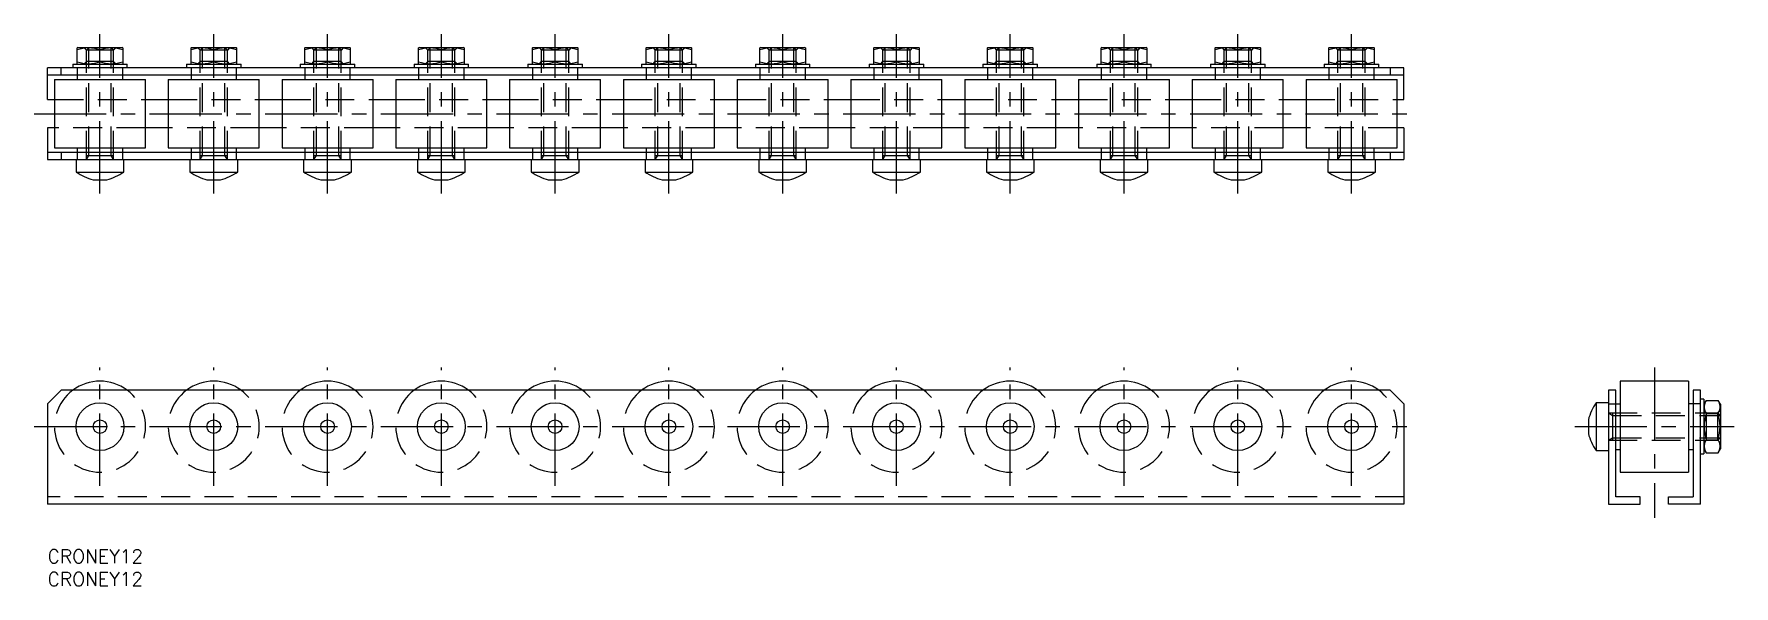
# Model space of a CAD drawing. Extents: x -3 to 371, y -8 to 113.
import ezdxf

# ---------------------------------------------------------------- set-up
doc = ezdxf.new("R2010")
doc.units = 0
doc.header["$LTSCALE"] = 0.5
doc.linetypes.add('CENTER', pattern=[50.8, 31.75, -6.35, 6.35, -6.35])
doc.linetypes.add('DASHED', pattern=[19.05, 12.7, -6.35])
for name, color, linetype in [('MSM_CENTER', 1, 'CENTER'), ('MSM_CONTINUOUS', 7, 'CONTINUOUS'), ('MSM_DASHED', 4, 'DASHED'), ('MSM_PART_NUMBER', 7, 'CONTINUOUS')]:
    doc.layers.add(name, color=color, linetype=linetype)
doc.styles.get("Standard").update_dxf_attribs({"font": 'txt.shx', "height": 3, "bigfont": 'bigfont.shx'})

# ---------------------------------------------------------------- blocks, each defined once
blk = doc.blocks.new('*U28')
at = {"layer": 'MSM_PART_NUMBER'}
blk.add_text('CRONEY12', height=3, dxfattribs=at).set_placement((0, -3))
blk = doc.blocks.new('*U29')
at = {"layer": 'MSM_PART_NUMBER'}
blk.add_text('CRONEY12', height=3, dxfattribs=at).set_placement((0, -8))

msp = doc.modelspace()

# ---------------------------------------------------------------- linework, layer by layer
at = {"layer": 'MSM_CENTER'}
for p, q in [((11.5, 78.24), (11.5, 113.24)), ((36.5, 78.24), (36.5, 113.24)), ((61.5, 78.24), (61.5, 113.24)), ((86.5, 78.24), (86.5, 113.24)), ((111.5, 78.24), (111.5, 113.24)), ((136.5, 78.24), (136.5, 113.24)), ((161.5, 78.24), (161.5, 113.24)), ((186.5, 78.24), (186.5, 113.24)), ((211.5, 78.24), (211.5, 113.24)), ((236.5, 78.24), (236.5, 113.24)), ((261.5, 78.24), (261.5, 113.24)), ((286.5, 78.24), (286.5, 113.24)), ((-3, 95.74), (301, 95.74)), ((11.5, 14), (11.5, 40)), ((36.5, 14), (36.5, 40)), ((61.5, 14), (61.5, 40)), ((86.5, 14), (86.5, 40)), ((111.5, 14), (111.5, 40)), ((136.5, 14), (136.5, 40)), ((161.5, 14), (161.5, 40)), ((186.5, 14), (186.5, 40)), ((211.5, 14), (211.5, 40)), ((236.5, 14), (236.5, 40)), ((261.5, 14), (261.5, 40)), ((286.5, 14), (286.5, 40)), ((353.03, 40), (353.03, 7)), ((-3, 27), (301, 27)), ((335.53, 27), (370.53, 27))]:
    msp.add_line(p, q, dxfattribs=at)
at = {"layer": 'MSM_CONTINUOUS'}
for p, q in [((6.6, 110.24), (6.5, 110.18)), ((6.5, 106.7), (6.5, 110.18)), ((6.6, 110.24), (16.4, 110.24)), ((11.5, 107.14), (11.5, 109.73)), ((16.5, 110.18), (16.4, 110.24)), ((16.5, 110.18), (16.5, 106.7)), ((31.6, 110.24), (31.5, 110.18)), ((31.5, 106.7), (31.5, 110.18)), ((31.6, 110.24), (41.4, 110.24)), ((36.5, 107.14), (36.5, 109.73)), ((41.5, 110.18), (41.4, 110.24)), ((41.5, 110.18), (41.5, 106.7)), ((56.6, 110.24), (56.5, 110.18)), ((56.5, 106.7), (56.5, 110.18)), ((56.6, 110.24), (66.4, 110.24)), ((61.5, 107.14), (61.5, 109.73)), ((66.5, 110.18), (66.4, 110.24)), ((66.5, 110.18), (66.5, 106.7)), ((81.6, 110.24), (81.5, 110.18)), ((81.5, 106.7), (81.5, 110.18)), ((81.6, 110.24), (91.4, 110.24)), ((86.5, 107.14), (86.5, 109.73)), ((91.5, 110.18), (91.4, 110.24)), ((91.5, 110.18), (91.5, 106.7)), ((106.6, 110.24), (106.5, 110.18)), ((106.5, 106.7), (106.5, 110.18)), ((106.6, 110.24), (116.4, 110.24)), ((111.5, 107.14), (111.5, 109.73)), ((116.5, 110.18), (116.4, 110.24)), ((116.5, 110.18), (116.5, 106.7)), ((131.6, 110.24), (131.5, 110.18)), ((131.5, 106.7), (131.5, 110.18)), ((131.6, 110.24), (141.4, 110.24)), ((136.5, 107.14), (136.5, 109.73)), ((141.5, 110.18), (141.4, 110.24)), ((141.5, 110.18), (141.5, 106.7)), ((156.6, 110.24), (156.5, 110.18)), ((156.5, 106.7), (156.5, 110.18)), ((156.6, 110.24), (166.4, 110.24)), ((161.5, 107.14), (161.5, 109.73)), ((166.5, 110.18), (166.4, 110.24)), ((166.5, 110.18), (166.5, 106.7)), ((181.6, 110.24), (181.5, 110.18)), ((181.5, 106.7), (181.5, 110.18)), ((181.6, 110.24), (191.4, 110.24)), ((186.5, 107.14), (186.5, 109.73)), ((191.5, 110.18), (191.4, 110.24)), ((191.5, 110.18), (191.5, 106.7)), ((206.6, 110.24), (206.5, 110.18)), ((206.5, 106.7), (206.5, 110.18)), ((206.6, 110.24), (216.4, 110.24)), ((211.5, 107.14), (211.5, 109.73)), ((216.5, 110.18), (216.4, 110.24)), ((216.5, 110.18), (216.5, 106.7)), ((231.6, 110.24), (231.5, 110.18)), ((231.5, 106.7), (231.5, 110.18)), ((231.6, 110.24), (241.4, 110.24)), ((236.5, 107.14), (236.5, 109.73)), ((241.5, 110.18), (241.4, 110.24)), ((241.5, 110.18), (241.5, 106.7)), ((256.6, 110.24), (256.5, 110.18)), ((256.5, 106.7), (256.5, 110.18)), ((256.6, 110.24), (266.4, 110.24)), ((261.5, 107.14), (261.5, 109.73)), ((266.5, 110.18), (266.4, 110.24)), ((266.5, 110.18), (266.5, 106.7)), ((281.6, 110.24), (281.5, 110.18)), ((281.5, 106.7), (281.5, 110.18)), ((281.6, 110.24), (291.4, 110.24)), ((286.5, 107.14), (286.5, 109.73)), ((291.5, 110.18), (291.4, 110.24)), ((291.5, 110.18), (291.5, 106.7)), ((0, 98.84), (0, 105.84)), ((298, 105.84), (0, 105.84)), ((3, 104.24), (3, 105.84)), ((5.5, 106.64), (5.5, 105.84)), ((5.5, 106.64), (17.5, 106.64)), ((6.5, 106.7), (6.6, 106.64)), ((16.4, 106.64), (16.5, 106.7)), ((17.5, 105.84), (17.5, 106.64)), ((30.5, 106.64), (30.5, 105.84)), ((30.5, 106.64), (42.5, 106.64)), ((31.5, 106.7), (31.6, 106.64)), ((41.4, 106.64), (41.5, 106.7)), ((42.5, 105.84), (42.5, 106.64)), ((55.5, 106.64), (55.5, 105.84)), ((55.5, 106.64), (67.5, 106.64)), ((56.5, 106.7), (56.6, 106.64)), ((66.4, 106.64), (66.5, 106.7)), ((67.5, 105.84), (67.5, 106.64)), ((80.5, 106.64), (80.5, 105.84)), ((80.5, 106.64), (92.5, 106.64)), ((81.5, 106.7), (81.6, 106.64)), ((91.4, 106.64), (91.5, 106.7)), ((92.5, 105.84), (92.5, 106.64)), ((105.5, 106.64), (105.5, 105.84)), ((105.5, 106.64), (117.5, 106.64)), ((106.5, 106.7), (106.6, 106.64)), ((116.4, 106.64), (116.5, 106.7)), ((117.5, 105.84), (117.5, 106.64)), ((130.5, 106.64), (130.5, 105.84)), ((130.5, 106.64), (142.5, 106.64)), ((131.5, 106.7), (131.6, 106.64)), ((141.4, 106.64), (141.5, 106.7)), ((142.5, 105.84), (142.5, 106.64)), ((155.5, 106.64), (155.5, 105.84)), ((155.5, 106.64), (167.5, 106.64)), ((156.5, 106.7), (156.6, 106.64)), ((166.4, 106.64), (166.5, 106.7)), ((167.5, 105.84), (167.5, 106.64)), ((180.5, 106.64), (180.5, 105.84)), ((180.5, 106.64), (192.5, 106.64)), ((181.5, 106.7), (181.6, 106.64)), ((191.4, 106.64), (191.5, 106.7)), ((192.5, 105.84), (192.5, 106.64)), ((205.5, 106.64), (205.5, 105.84)), ((205.5, 106.64), (217.5, 106.64)), ((206.5, 106.7), (206.6, 106.64)), ((216.4, 106.64), (216.5, 106.7)), ((217.5, 105.84), (217.5, 106.64)), ((230.5, 106.64), (230.5, 105.84)), ((230.5, 106.64), (242.5, 106.64)), ((231.5, 106.7), (231.6, 106.64)), ((241.4, 106.64), (241.5, 106.7)), ((242.5, 105.84), (242.5, 106.64)), ((255.5, 106.64), (255.5, 105.84)), ((255.5, 106.64), (267.5, 106.64)), ((256.5, 106.7), (256.6, 106.64)), ((266.4, 106.64), (266.5, 106.7)), ((267.5, 105.84), (267.5, 106.64)), ((280.5, 106.64), (280.5, 105.84)), ((280.5, 106.64), (292.5, 106.64)), ((281.5, 106.7), (281.6, 106.64)), ((291.4, 106.64), (291.5, 106.7)), ((292.5, 105.84), (292.5, 106.64)), ((295, 105.84), (295, 104.24)), ((298, 98.84), (298, 105.84)), ((0, 104.24), (298, 104.24)), ((1.5, 103.24), (1.5, 88.24)), ((1.5, 103.24), (21.5, 103.24)), ((6.5, 104.24), (6.5, 103.24)), ((16.5, 103.24), (16.5, 104.24)), ((21.5, 88.24), (21.5, 103.24)), ((26.5, 103.24), (26.5, 88.24)), ((26.5, 103.24), (46.5, 103.24)), ((31.5, 104.24), (31.5, 103.24)), ((41.5, 103.24), (41.5, 104.24)), ((46.5, 88.24), (46.5, 103.24)), ((51.5, 103.24), (51.5, 88.24)), ((51.5, 103.24), (71.5, 103.24)), ((56.5, 104.24), (56.5, 103.24)), ((66.5, 103.24), (66.5, 104.24)), ((71.5, 88.24), (71.5, 103.24)), ((76.5, 103.24), (76.5, 88.24)), ((76.5, 103.24), (96.5, 103.24)), ((81.5, 104.24), (81.5, 103.24)), ((91.5, 103.24), (91.5, 104.24)), ((96.5, 88.24), (96.5, 103.24)), ((101.5, 103.24), (101.5, 88.24)), ((101.5, 103.24), (121.5, 103.24)), ((106.5, 104.24), (106.5, 103.24)), ((116.5, 103.24), (116.5, 104.24)), ((121.5, 88.24), (121.5, 103.24)), ((126.5, 103.24), (126.5, 88.24)), ((126.5, 103.24), (146.5, 103.24)), ((131.5, 104.24), (131.5, 103.24)), ((141.5, 103.24), (141.5, 104.24)), ((146.5, 88.24), (146.5, 103.24)), ((151.5, 103.24), (151.5, 88.24)), ((151.5, 103.24), (171.5, 103.24)), ((156.5, 104.24), (156.5, 103.24)), ((166.5, 103.24), (166.5, 104.24)), ((171.5, 88.24), (171.5, 103.24)), ((176.5, 103.24), (176.5, 88.24)), ((176.5, 103.24), (196.5, 103.24)), ((181.5, 104.24), (181.5, 103.24)), ((191.5, 103.24), (191.5, 104.24)), ((196.5, 88.24), (196.5, 103.24)), ((201.5, 103.24), (201.5, 88.24)), ((201.5, 103.24), (221.5, 103.24)), ((206.5, 104.24), (206.5, 103.24)), ((216.5, 103.24), (216.5, 104.24)), ((221.5, 88.24), (221.5, 103.24)), ((226.5, 103.24), (226.5, 88.24)), ((226.5, 103.24), (246.5, 103.24)), ((231.5, 104.24), (231.5, 103.24)), ((241.5, 103.24), (241.5, 104.24)), ((246.5, 88.24), (246.5, 103.24)), ((251.5, 103.24), (251.5, 88.24)), ((251.5, 103.24), (271.5, 103.24)), ((256.5, 104.24), (256.5, 103.24)), ((266.5, 103.24), (266.5, 104.24)), ((271.5, 88.24), (271.5, 103.24)), ((276.5, 103.24), (276.5, 88.24)), ((276.5, 103.24), (296.5, 103.24)), ((281.5, 104.24), (281.5, 103.24)), ((291.5, 103.24), (291.5, 104.24)), ((296.5, 88.24), (296.5, 103.24)), ((0, 98.84), (1.5, 98.84)), ((21.5, 98.84), (26.5, 98.84)), ((46.5, 98.84), (51.5, 98.84)), ((71.5, 98.84), (76.5, 98.84)), ((96.5, 98.84), (101.5, 98.84)), ((121.5, 98.84), (126.5, 98.84)), ((146.5, 98.84), (151.5, 98.84)), ((171.5, 98.84), (176.5, 98.84)), ((196.5, 98.84), (201.5, 98.84)), ((221.5, 98.84), (226.5, 98.84)), ((246.5, 98.84), (251.5, 98.84)), ((271.5, 98.84), (276.5, 98.84)), ((296.5, 98.84), (298, 98.84)), ((0, 92.64), (0, 85.64)), ((1.5, 92.64), (0, 92.64)), ((26.5, 92.64), (21.5, 92.64)), ((51.5, 92.64), (46.5, 92.64)), ((76.5, 92.64), (71.5, 92.64)), ((101.5, 92.64), (96.5, 92.64)), ((126.5, 92.64), (121.5, 92.64)), ((151.5, 92.64), (146.5, 92.64)), ((176.5, 92.64), (171.5, 92.64)), ((201.5, 92.64), (196.5, 92.64)), ((226.5, 92.64), (221.5, 92.64)), ((251.5, 92.64), (246.5, 92.64)), ((276.5, 92.64), (271.5, 92.64)), ((298, 92.64), (296.5, 92.64)), ((298, 92.64), (298, 85.64)), ((298, 87.24), (0, 87.24)), ((1.5, 88.24), (21.5, 88.24)), ((3, 87.24), (3, 85.64)), ((6.5, 88.24), (6.5, 87.24)), ((16.5, 87.24), (16.5, 88.24)), ((26.5, 88.24), (46.5, 88.24)), ((31.5, 88.24), (31.5, 87.24)), ((41.5, 87.24), (41.5, 88.24)), ((51.5, 88.24), (71.5, 88.24)), ((56.5, 88.24), (56.5, 87.24)), ((66.5, 87.24), (66.5, 88.24)), ((76.5, 88.24), (96.5, 88.24)), ((81.5, 88.24), (81.5, 87.24)), ((91.5, 87.24), (91.5, 88.24)), ((101.5, 88.24), (121.5, 88.24)), ((106.5, 88.24), (106.5, 87.24)), ((116.5, 87.24), (116.5, 88.24)), ((126.5, 88.24), (146.5, 88.24)), ((131.5, 88.24), (131.5, 87.24)), ((141.5, 87.24), (141.5, 88.24)), ((151.5, 88.24), (171.5, 88.24)), ((156.5, 88.24), (156.5, 87.24)), ((166.5, 87.24), (166.5, 88.24)), ((176.5, 88.24), (196.5, 88.24)), ((181.5, 88.24), (181.5, 87.24)), ((191.5, 87.24), (191.5, 88.24)), ((201.5, 88.24), (221.5, 88.24)), ((206.5, 88.24), (206.5, 87.24)), ((216.5, 87.24), (216.5, 88.24)), ((226.5, 88.24), (246.5, 88.24)), ((231.5, 88.24), (231.5, 87.24)), ((241.5, 87.24), (241.5, 88.24)), ((251.5, 88.24), (271.5, 88.24)), ((256.5, 88.24), (256.5, 87.24)), ((266.5, 87.24), (266.5, 88.24)), ((276.5, 88.24), (296.5, 88.24)), ((281.5, 88.24), (281.5, 87.24)), ((291.5, 87.24), (291.5, 88.24)), ((295, 87.24), (295, 85.64)), ((0, 85.64), (298, 85.64)), ((6.25, 85.64), (6.25, 82.93)), ((6.25, 82.93), (16.75, 82.93)), ((16.75, 82.93), (16.75, 85.64)), ((31.25, 85.64), (31.25, 82.93)), ((31.25, 82.93), (41.75, 82.93)), ((41.75, 82.93), (41.75, 85.64)), ((56.25, 85.64), (56.25, 82.93)), ((56.25, 82.93), (66.75, 82.93)), ((66.75, 82.93), (66.75, 85.64)), ((81.25, 85.64), (81.25, 82.93)), ((81.25, 82.93), (91.75, 82.93)), ((91.75, 82.93), (91.75, 85.64)), ((106.25, 85.64), (106.25, 82.93)), ((106.25, 82.93), (116.75, 82.93)), ((116.75, 82.93), (116.75, 85.64)), ((131.25, 85.64), (131.25, 82.93)), ((131.25, 82.93), (141.75, 82.93)), ((141.75, 82.93), (141.75, 85.64)), ((156.25, 85.64), (156.25, 82.93)), ((156.25, 82.93), (166.75, 82.93)), ((166.75, 82.93), (166.75, 85.64)), ((181.25, 85.64), (181.25, 82.93)), ((181.25, 82.93), (191.75, 82.93)), ((191.75, 82.93), (191.75, 85.64)), ((206.25, 85.64), (206.25, 82.93)), ((206.25, 82.93), (216.75, 82.93)), ((216.75, 82.93), (216.75, 85.64)), ((231.25, 85.64), (231.25, 82.93)), ((231.25, 82.93), (241.75, 82.93)), ((241.75, 82.93), (241.75, 85.64)), ((256.25, 85.64), (256.25, 82.93)), ((256.25, 82.93), (266.75, 82.93)), ((266.75, 82.93), (266.75, 85.64)), ((281.25, 85.64), (281.25, 82.93)), ((281.25, 82.93), (291.75, 82.93)), ((291.75, 82.93), (291.75, 85.64)), ((10.01, 81.24), (12.99, 81.24)), ((35.01, 81.24), (37.99, 81.24)), ((60.01, 81.24), (62.99, 81.24)), ((85.01, 81.24), (87.99, 81.24)), ((110.01, 81.24), (112.99, 81.24)), ((135.01, 81.24), (137.99, 81.24)), ((160.01, 81.24), (162.99, 81.24)), ((185.01, 81.24), (187.99, 81.24)), ((210.01, 81.24), (212.99, 81.24)), ((235.01, 81.24), (237.99, 81.24)), ((260.01, 81.24), (262.99, 81.24)), ((285.01, 81.24), (287.99, 81.24)), ((0, 32), (3, 35)), ((295, 35), (3, 35)), ((295, 35), (298, 32)), ((344.53, 35), (342.93, 35)), ((342.93, 35), (342.93, 10)), ((344.53, 11.6), (344.53, 35)), ((345.53, 37), (345.53, 17)), ((360.53, 37), (345.53, 37)), ((360.53, 37), (360.53, 17)), ((361.53, 35), (361.53, 11.6)), ((363.13, 35), (361.53, 35)), ((363.13, 10), (363.13, 35)), ((0, 32), (0, 10)), ((298, 32), (298, 10)), ((340.22, 32.25), (340.22, 21.75)), ((342.93, 32.25), (340.22, 32.25)), ((342.93, 32), (345.53, 32)), ((363.13, 32), (360.53, 32)), ((363.93, 33), (363.13, 33)), ((363.93, 33), (363.93, 21)), ((364.43, 32.77), (363.93, 31.9)), ((364.43, 32.77), (367.02, 32.77)), ((364.43, 29.89), (367.02, 29.89)), ((367.53, 31.9), (367.02, 32.77)), ((367.53, 31.9), (367.53, 22.1)), ((338.53, 28.49), (338.53, 25.51)), ((364.43, 24.11), (367.02, 24.11)), ((340.22, 21.75), (342.93, 21.75)), ((344.53, 22), (345.53, 22)), ((360.53, 22), (361.53, 22)), ((363.13, 21), (363.93, 21)), ((363.93, 22.1), (364.43, 21.23)), ((364.43, 21.23), (367.02, 21.23)), ((367.02, 21.23), (367.53, 22.1)), ((345.53, 17), (360.53, 17)), ((349.93, 11.6), (344.53, 11.6)), ((349.93, 10), (349.93, 11.6)), ((356.13, 11.6), (361.53, 11.6)), ((356.13, 10), (356.13, 11.6)), ((298, 10), (0, 10)), ((342.93, 10), (349.93, 10)), ((363.13, 10), (356.13, 10))]:
    msp.add_line(p, q, dxfattribs=at)
for centre, radius in [((11.5, 27), 5.25), ((36.5, 27), 5.25), ((61.5, 27), 5.25), ((86.5, 27), 5.25), ((111.5, 27), 5.25), ((136.5, 27), 5.25), ((161.5, 27), 5.25), ((186.5, 27), 5.25), ((211.5, 27), 5.25), ((236.5, 27), 5.25), ((261.5, 27), 5.25), ((286.5, 27), 5.25), ((11.5, 27), 1.49), ((36.5, 27), 1.49), ((61.5, 27), 1.49), ((86.5, 27), 1.49), ((111.5, 27), 1.49), ((136.5, 27), 1.49), ((161.5, 27), 1.49), ((186.5, 27), 1.49), ((211.5, 27), 1.49), ((236.5, 27), 1.49), ((261.5, 27), 1.49), ((286.5, 27), 1.49)]:
    msp.add_circle(centre, radius, dxfattribs=at)
for centre, radius, start, end in [((9, 102.81), 7.37, 70.1592, 109.8408), ((14, 102.81), 7.37, 70.1592, 109.8408), ((34, 102.81), 7.37, 70.1592, 109.8408), ((39, 102.81), 7.37, 70.1592, 109.8408), ((59, 102.81), 7.37, 70.1592, 109.8408), ((64, 102.81), 7.37, 70.1592, 109.8408), ((84, 102.81), 7.37, 70.1592, 109.8408), ((89, 102.81), 7.37, 70.1592, 109.8408), ((109, 102.81), 7.37, 70.1592, 109.8408), ((114, 102.81), 7.37, 70.1592, 109.8408), ((134, 102.81), 7.37, 70.1592, 109.8408), ((139, 102.81), 7.37, 70.1592, 109.8408), ((159, 102.81), 7.37, 70.1592, 109.8408), ((164, 102.81), 7.37, 70.1592, 109.8408), ((184, 102.81), 7.37, 70.1592, 109.8408), ((189, 102.81), 7.37, 70.1592, 109.8408), ((209, 102.81), 7.37, 70.1592, 109.8408), ((214, 102.81), 7.37, 70.1592, 109.8408), ((234, 102.81), 7.37, 70.1592, 109.8408), ((239, 102.81), 7.37, 70.1592, 109.8408), ((259, 102.81), 7.37, 70.1592, 109.8408), ((264, 102.81), 7.37, 70.1592, 109.8408), ((284, 102.81), 7.37, 70.1592, 109.8408), ((289, 102.81), 7.37, 70.1592, 109.8408), ((9, 114.07), 7.37, 250.1592, 289.8408), ((14, 114.07), 7.37, 250.1592, 289.8408), ((34, 114.07), 7.37, 250.1592, 289.8408), ((39, 114.07), 7.37, 250.1592, 289.8408), ((59, 114.07), 7.37, 250.1592, 289.8408), ((64, 114.07), 7.37, 250.1592, 289.8408), ((84, 114.07), 7.37, 250.1592, 289.8408), ((89, 114.07), 7.37, 250.1592, 289.8408), ((109, 114.07), 7.37, 250.1592, 289.8408), ((114, 114.07), 7.37, 250.1592, 289.8408), ((134, 114.07), 7.37, 250.1592, 289.8408), ((139, 114.07), 7.37, 250.1592, 289.8408), ((159, 114.07), 7.37, 250.1592, 289.8408), ((164, 114.07), 7.37, 250.1592, 289.8408), ((184, 114.07), 7.37, 250.1592, 289.8408), ((189, 114.07), 7.37, 250.1592, 289.8408), ((209, 114.07), 7.37, 250.1592, 289.8408), ((214, 114.07), 7.37, 250.1592, 289.8408), ((234, 114.07), 7.37, 250.1592, 289.8408), ((239, 114.07), 7.37, 250.1592, 289.8408), ((259, 114.07), 7.37, 250.1592, 289.8408), ((264, 114.07), 7.37, 250.1592, 289.8408), ((284, 114.07), 7.37, 250.1592, 289.8408), ((289, 114.07), 7.37, 250.1592, 289.8408), ((13.04, 92.97), 12.12, 235.9445, 255.5214), ((9.96, 92.97), 12.12, 284.4786, 304.0555), ((38.04, 92.97), 12.12, 235.9445, 255.5214), ((34.96, 92.97), 12.12, 284.4786, 304.0555), ((63.04, 92.97), 12.12, 235.9445, 255.5214), ((59.96, 92.97), 12.12, 284.4786, 304.0555), ((88.04, 92.97), 12.12, 235.9445, 255.5214), ((84.96, 92.97), 12.12, 284.4786, 304.0555), ((113.04, 92.97), 12.12, 235.9445, 255.5214), ((109.96, 92.97), 12.12, 284.4786, 304.0555), ((138.04, 92.97), 12.12, 235.9445, 255.5214), ((134.96, 92.97), 12.12, 284.4786, 304.0555), ((163.04, 92.97), 12.12, 235.9445, 255.5214), ((159.96, 92.97), 12.12, 284.4786, 304.0555), ((188.04, 92.97), 12.12, 235.9445, 255.5214), ((184.96, 92.97), 12.12, 284.4786, 304.0555), ((213.04, 92.97), 12.12, 235.9445, 255.5214), ((209.96, 92.97), 12.12, 284.4786, 304.0555), ((238.04, 92.97), 12.12, 235.9445, 255.5214), ((234.96, 92.97), 12.12, 284.4786, 304.0555), ((263.04, 92.97), 12.12, 235.9445, 255.5214), ((259.96, 92.97), 12.12, 284.4786, 304.0555), ((288.04, 92.97), 12.12, 235.9445, 255.5214), ((284.96, 92.97), 12.12, 284.4786, 304.0555), ((11.5, 27), 10, 53.1301, 126.8699), ((36.5, 27), 10, 53.1301, 126.8699), ((61.5, 27), 10, 53.1301, 126.8699), ((86.5, 27), 10, 53.1301, 126.8699), ((111.5, 27), 10, 53.1301, 126.8699), ((136.5, 27), 10, 53.1301, 126.8699), ((161.5, 27), 10, 53.1301, 126.8699), ((186.5, 27), 10, 53.1301, 126.8699), ((211.5, 27), 10, 53.1301, 126.8699), ((236.5, 27), 10, 53.1301, 126.8699), ((261.5, 27), 10, 53.1301, 126.8699), ((286.5, 27), 10, 53.1301, 126.8699), ((350.26, 25.46), 12.12, 145.9445, 165.5214), ((366.54, 31.33), 2.56, 154.3574, 214.3573), ((373.59, 27), 9.61, 162.5124, 197.4876), ((364.91, 31.33), 2.56, 325.6427, 25.6426), ((357.86, 27), 9.61, 342.5124, 17.4876), ((350.26, 28.54), 12.12, 194.4786, 214.0555), ((366.54, 22.67), 2.56, 145.6427, 205.6426), ((364.91, 22.67), 2.56, 334.3574, 34.3573)]:
    msp.add_arc(centre, radius, start, end, dxfattribs=at)
at = {"layer": 'MSM_DASHED'}
for p, q in [((7.96, 110.24), (8.5, 109.7)), ((9.04, 110.24), (8.5, 109.7)), ((14.5, 109.7), (8.5, 109.7)), ((8.5, 85.64), (8.5, 109.7)), ((9.04, 86.58), (9.04, 110.24)), ((13.96, 110.24), (14.5, 109.7)), ((13.96, 86.58), (13.96, 110.24)), ((15.04, 110.24), (14.5, 109.7)), ((14.5, 85.64), (14.5, 109.7)), ((32.96, 110.24), (33.5, 109.7)), ((34.04, 110.24), (33.5, 109.7)), ((39.5, 109.7), (33.5, 109.7)), ((33.5, 85.64), (33.5, 109.7)), ((34.04, 86.58), (34.04, 110.24)), ((38.96, 110.24), (39.5, 109.7)), ((38.96, 86.58), (38.96, 110.24)), ((40.04, 110.24), (39.5, 109.7)), ((39.5, 85.64), (39.5, 109.7)), ((57.96, 110.24), (58.5, 109.7)), ((59.04, 110.24), (58.5, 109.7)), ((64.5, 109.7), (58.5, 109.7)), ((58.5, 85.64), (58.5, 109.7)), ((59.04, 86.58), (59.04, 110.24)), ((63.96, 110.24), (64.5, 109.7)), ((63.96, 86.58), (63.96, 110.24)), ((65.04, 110.24), (64.5, 109.7)), ((64.5, 85.64), (64.5, 109.7)), ((82.96, 110.24), (83.5, 109.7)), ((84.04, 110.24), (83.5, 109.7)), ((89.5, 109.7), (83.5, 109.7)), ((83.5, 85.64), (83.5, 109.7)), ((84.04, 86.58), (84.04, 110.24)), ((88.96, 110.24), (89.5, 109.7)), ((88.96, 86.58), (88.96, 110.24)), ((90.04, 110.24), (89.5, 109.7)), ((89.5, 85.64), (89.5, 109.7)), ((107.96, 110.24), (108.5, 109.7)), ((109.04, 110.24), (108.5, 109.7)), ((114.5, 109.7), (108.5, 109.7)), ((108.5, 85.64), (108.5, 109.7)), ((109.04, 86.58), (109.04, 110.24)), ((113.96, 110.24), (114.5, 109.7)), ((113.96, 86.58), (113.96, 110.24)), ((115.04, 110.24), (114.5, 109.7)), ((114.5, 85.64), (114.5, 109.7)), ((132.96, 110.24), (133.5, 109.7)), ((134.04, 110.24), (133.5, 109.7)), ((139.5, 109.7), (133.5, 109.7)), ((133.5, 85.64), (133.5, 109.7)), ((134.04, 86.58), (134.04, 110.24)), ((138.96, 110.24), (139.5, 109.7)), ((138.96, 86.58), (138.96, 110.24)), ((140.04, 110.24), (139.5, 109.7)), ((139.5, 85.64), (139.5, 109.7)), ((157.96, 110.24), (158.5, 109.7)), ((159.04, 110.24), (158.5, 109.7)), ((164.5, 109.7), (158.5, 109.7)), ((158.5, 85.64), (158.5, 109.7)), ((159.04, 86.58), (159.04, 110.24)), ((163.96, 110.24), (164.5, 109.7)), ((163.96, 86.58), (163.96, 110.24)), ((165.04, 110.24), (164.5, 109.7)), ((164.5, 85.64), (164.5, 109.7)), ((182.96, 110.24), (183.5, 109.7)), ((184.04, 110.24), (183.5, 109.7)), ((189.5, 109.7), (183.5, 109.7)), ((183.5, 85.64), (183.5, 109.7)), ((184.04, 86.58), (184.04, 110.24)), ((188.96, 110.24), (189.5, 109.7)), ((188.96, 86.58), (188.96, 110.24)), ((190.04, 110.24), (189.5, 109.7)), ((189.5, 85.64), (189.5, 109.7)), ((207.96, 110.24), (208.5, 109.7)), ((209.04, 110.24), (208.5, 109.7)), ((214.5, 109.7), (208.5, 109.7)), ((208.5, 85.64), (208.5, 109.7)), ((209.04, 86.58), (209.04, 110.24)), ((213.96, 110.24), (214.5, 109.7)), ((213.96, 86.58), (213.96, 110.24)), ((215.04, 110.24), (214.5, 109.7)), ((214.5, 85.64), (214.5, 109.7)), ((232.96, 110.24), (233.5, 109.7)), ((234.04, 110.24), (233.5, 109.7)), ((239.5, 109.7), (233.5, 109.7)), ((233.5, 85.64), (233.5, 109.7)), ((234.04, 86.58), (234.04, 110.24)), ((238.96, 110.24), (239.5, 109.7)), ((238.96, 86.58), (238.96, 110.24)), ((240.04, 110.24), (239.5, 109.7)), ((239.5, 85.64), (239.5, 109.7)), ((257.96, 110.24), (258.5, 109.7)), ((259.04, 110.24), (258.5, 109.7)), ((264.5, 109.7), (258.5, 109.7)), ((258.5, 85.64), (258.5, 109.7)), ((259.04, 86.58), (259.04, 110.24)), ((263.96, 110.24), (264.5, 109.7)), ((263.96, 86.58), (263.96, 110.24)), ((265.04, 110.24), (264.5, 109.7)), ((264.5, 85.64), (264.5, 109.7)), ((282.96, 110.24), (283.5, 109.7)), ((284.04, 110.24), (283.5, 109.7)), ((289.5, 109.7), (283.5, 109.7)), ((283.5, 85.64), (283.5, 109.7)), ((284.04, 86.58), (284.04, 110.24)), ((288.96, 110.24), (289.5, 109.7)), ((288.96, 86.58), (288.96, 110.24)), ((290.04, 110.24), (289.5, 109.7)), ((289.5, 85.64), (289.5, 109.7)), ((6.5, 105.84), (6.5, 104.24)), ((7.96, 106.64), (8.5, 107.18)), ((14.5, 107.18), (8.5, 107.18)), ((15.04, 106.64), (14.5, 107.18)), ((16.5, 104.24), (16.5, 105.84)), ((31.5, 105.84), (31.5, 104.24)), ((32.96, 106.64), (33.5, 107.18)), ((39.5, 107.18), (33.5, 107.18)), ((40.04, 106.64), (39.5, 107.18)), ((41.5, 104.24), (41.5, 105.84)), ((56.5, 105.84), (56.5, 104.24)), ((57.96, 106.64), (58.5, 107.18)), ((64.5, 107.18), (58.5, 107.18)), ((65.04, 106.64), (64.5, 107.18)), ((66.5, 104.24), (66.5, 105.84)), ((81.5, 105.84), (81.5, 104.24)), ((82.96, 106.64), (83.5, 107.18)), ((89.5, 107.18), (83.5, 107.18)), ((90.04, 106.64), (89.5, 107.18)), ((91.5, 104.24), (91.5, 105.84)), ((106.5, 105.84), (106.5, 104.24)), ((107.96, 106.64), (108.5, 107.18)), ((114.5, 107.18), (108.5, 107.18)), ((115.04, 106.64), (114.5, 107.18)), ((116.5, 104.24), (116.5, 105.84)), ((131.5, 105.84), (131.5, 104.24)), ((132.96, 106.64), (133.5, 107.18)), ((139.5, 107.18), (133.5, 107.18)), ((140.04, 106.64), (139.5, 107.18)), ((141.5, 104.24), (141.5, 105.84)), ((156.5, 105.84), (156.5, 104.24)), ((157.96, 106.64), (158.5, 107.18)), ((164.5, 107.18), (158.5, 107.18)), ((165.04, 106.64), (164.5, 107.18)), ((166.5, 104.24), (166.5, 105.84)), ((181.5, 105.84), (181.5, 104.24)), ((182.96, 106.64), (183.5, 107.18)), ((189.5, 107.18), (183.5, 107.18)), ((190.04, 106.64), (189.5, 107.18)), ((191.5, 104.24), (191.5, 105.84)), ((206.5, 105.84), (206.5, 104.24)), ((207.96, 106.64), (208.5, 107.18)), ((214.5, 107.18), (208.5, 107.18)), ((215.04, 106.64), (214.5, 107.18)), ((216.5, 104.24), (216.5, 105.84)), ((231.5, 105.84), (231.5, 104.24)), ((232.96, 106.64), (233.5, 107.18)), ((239.5, 107.18), (233.5, 107.18)), ((240.04, 106.64), (239.5, 107.18)), ((241.5, 104.24), (241.5, 105.84)), ((256.5, 105.84), (256.5, 104.24)), ((257.96, 106.64), (258.5, 107.18)), ((264.5, 107.18), (258.5, 107.18)), ((265.04, 106.64), (264.5, 107.18)), ((266.5, 104.24), (266.5, 105.84)), ((281.5, 105.84), (281.5, 104.24)), ((282.96, 106.64), (283.5, 107.18)), ((289.5, 107.18), (283.5, 107.18)), ((290.04, 106.64), (289.5, 107.18)), ((291.5, 104.24), (291.5, 105.84)), ((1.5, 98.84), (21.5, 98.84)), ((26.5, 98.84), (46.5, 98.84)), ((51.5, 98.84), (71.5, 98.84)), ((76.5, 98.84), (96.5, 98.84)), ((101.5, 98.84), (121.5, 98.84)), ((126.5, 98.84), (146.5, 98.84)), ((151.5, 98.84), (171.5, 98.84)), ((176.5, 98.84), (196.5, 98.84)), ((201.5, 98.84), (221.5, 98.84)), ((226.5, 98.84), (246.5, 98.84)), ((251.5, 98.84), (271.5, 98.84)), ((276.5, 98.84), (296.5, 98.84)), ((21.5, 92.64), (1.5, 92.64)), ((46.5, 92.64), (26.5, 92.64)), ((71.5, 92.64), (51.5, 92.64)), ((96.5, 92.64), (76.5, 92.64)), ((121.5, 92.64), (101.5, 92.64)), ((146.5, 92.64), (126.5, 92.64)), ((171.5, 92.64), (151.5, 92.64)), ((196.5, 92.64), (176.5, 92.64)), ((221.5, 92.64), (201.5, 92.64)), ((246.5, 92.64), (226.5, 92.64)), ((271.5, 92.64), (251.5, 92.64)), ((296.5, 92.64), (276.5, 92.64)), ((6.5, 87.24), (6.5, 85.64)), ((8.5, 86.58), (14.5, 86.58)), ((8.5, 85.64), (9.04, 86.58)), ((14.5, 85.64), (13.96, 86.58)), ((16.5, 85.64), (16.5, 87.24)), ((31.5, 87.24), (31.5, 85.64)), ((33.5, 86.58), (39.5, 86.58)), ((33.5, 85.64), (34.04, 86.58)), ((39.5, 85.64), (38.96, 86.58)), ((41.5, 85.64), (41.5, 87.24)), ((56.5, 87.24), (56.5, 85.64)), ((58.5, 86.58), (64.5, 86.58)), ((58.5, 85.64), (59.04, 86.58)), ((64.5, 85.64), (63.96, 86.58)), ((66.5, 85.64), (66.5, 87.24)), ((81.5, 87.24), (81.5, 85.64)), ((83.5, 86.58), (89.5, 86.58)), ((83.5, 85.64), (84.04, 86.58)), ((89.5, 85.64), (88.96, 86.58)), ((91.5, 85.64), (91.5, 87.24)), ((106.5, 87.24), (106.5, 85.64)), ((108.5, 86.58), (114.5, 86.58)), ((108.5, 85.64), (109.04, 86.58)), ((114.5, 85.64), (113.96, 86.58)), ((116.5, 85.64), (116.5, 87.24)), ((131.5, 87.24), (131.5, 85.64)), ((133.5, 86.58), (139.5, 86.58)), ((133.5, 85.64), (134.04, 86.58)), ((139.5, 85.64), (138.96, 86.58)), ((141.5, 85.64), (141.5, 87.24)), ((156.5, 87.24), (156.5, 85.64)), ((158.5, 86.58), (164.5, 86.58)), ((158.5, 85.64), (159.04, 86.58)), ((164.5, 85.64), (163.96, 86.58)), ((166.5, 85.64), (166.5, 87.24)), ((181.5, 87.24), (181.5, 85.64)), ((183.5, 86.58), (189.5, 86.58)), ((183.5, 85.64), (184.04, 86.58)), ((189.5, 85.64), (188.96, 86.58)), ((191.5, 85.64), (191.5, 87.24)), ((206.5, 87.24), (206.5, 85.64)), ((208.5, 86.58), (214.5, 86.58)), ((208.5, 85.64), (209.04, 86.58)), ((214.5, 85.64), (213.96, 86.58)), ((216.5, 85.64), (216.5, 87.24)), ((231.5, 87.24), (231.5, 85.64)), ((233.5, 86.58), (239.5, 86.58)), ((233.5, 85.64), (234.04, 86.58)), ((239.5, 85.64), (238.96, 86.58)), ((241.5, 85.64), (241.5, 87.24)), ((256.5, 87.24), (256.5, 85.64)), ((258.5, 86.58), (264.5, 86.58)), ((258.5, 85.64), (259.04, 86.58)), ((264.5, 85.64), (263.96, 86.58)), ((266.5, 85.64), (266.5, 87.24)), ((281.5, 87.24), (281.5, 85.64)), ((283.5, 86.58), (289.5, 86.58)), ((283.5, 85.64), (284.04, 86.58)), ((289.5, 85.64), (288.96, 86.58)), ((291.5, 85.64), (291.5, 87.24)), ((342.93, 30), (366.99, 30)), ((342.93, 30), (343.86, 29.46)), ((343.86, 30), (343.86, 24)), ((363.93, 30.54), (364.47, 30)), ((364.47, 24), (364.47, 30)), ((367.53, 30.54), (366.99, 30)), ((366.99, 24), (366.99, 30)), ((367.53, 29.46), (366.99, 30)), ((343.86, 29.46), (367.53, 29.46)), ((342.93, 24), (343.86, 24.54)), ((342.93, 24), (366.99, 24)), ((343.86, 24.54), (367.53, 24.54)), ((363.93, 23.46), (364.47, 24)), ((367.53, 24.54), (366.99, 24)), ((367.53, 23.46), (366.99, 24)), ((298, 11.6), (0, 11.6))]:
    msp.add_line(p, q, dxfattribs=at)
for centre in [(11.5, 27), (36.5, 27), (61.5, 27), (86.5, 27), (111.5, 27), (136.5, 27), (161.5, 27), (186.5, 27), (211.5, 27), (236.5, 27), (261.5, 27), (286.5, 27)]:
    msp.add_arc(centre, 10, 126.8699, 53.1301, dxfattribs=at)

# ---------------------------------------------------------------- block references
at = {"layer": 'MSM_CONTINUOUS'}
for name in ['*U28', '*U29']:
    msp.add_blockref(name, (0, 0), dxfattribs=at)

doc.saveas('drawing.dxf')
